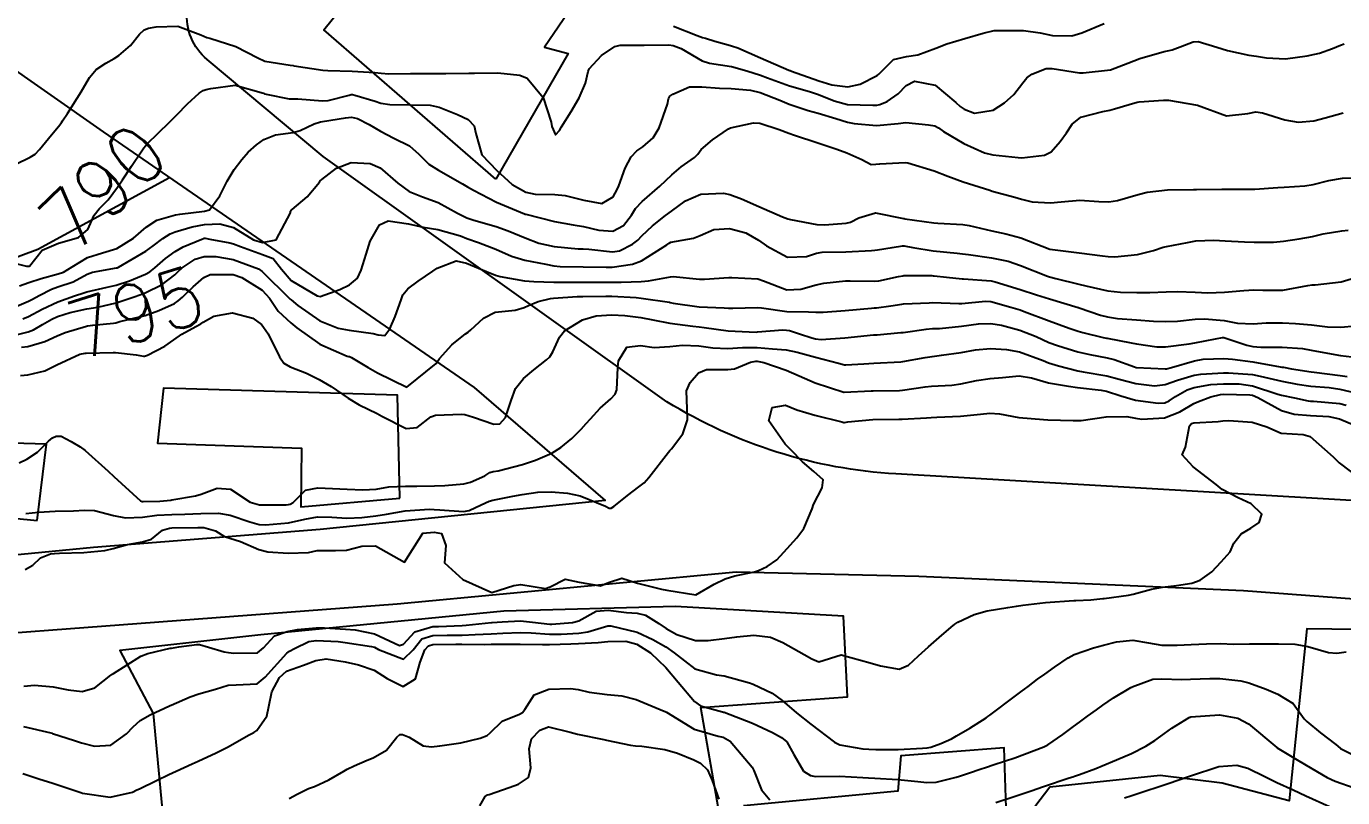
# Model space of a CAD drawing. Header units: metres. Extents: x 307586 to 320046, y 7427249 to 7434250.
# Drawn here: x 319515.8 to 319606.1, y 7428909.1 to 7428962.1 of the extents above; entities that cross this region are included whole.
import ezdxf
from ezdxf.enums import TextEntityAlignment as Align

# ---------------------------------------------------------------- set-up
doc = ezdxf.new("R2010")
doc.units = ezdxf.units.M
doc.header["$MEASUREMENT"] = 0
for name, color, linetype in [('Cotas', 45, 'Continuous'), ('Curvas de Nivel 1m', 11, 'Continuous'), ('Curvas de Nivel 5m', 15, 'Continuous'), ('Edificações', 30, 'Continuous'), ('Vias Primárias', 230, 'Continuous'), ('Vias Secundárias', 230, 'Continuous')]:
    doc.layers.add(name, color=color, linetype=linetype)
doc.styles.add('Style-STANDARD', font='STANDARD.shx')

msp = doc.modelspace()

# ---------------------------------------------------------------- linework, layer by layer
at = {"layer": 'Curvas de Nivel 1m', "flags": 128}
for points, elevation in [([(319515.099, 7428952.614), (319516.098, 7428953.083), (319516.422, 7428953.284), (319516.73, 7428953.604), (319517.344, 7428954.364), (319518.129, 7428955.317), (319518.245, 7428955.475), (319518.317, 7428955.587), (319518.651, 7428956.096), (319519.589, 7428957.568), (319520.163, 7428958.545), (319520.616, 7428959.108), (319521.289, 7428959.549), (319521.862, 7428959.859), (319522.181, 7428960.065), (319522.97, 7428960.75), (319523.583, 7428961.526), (319523.898, 7428961.831), (319524.207, 7428961.935), (319524.732, 7428962.036), (319526.209, 7428962.072), (319527.786, 7428961.474), (319528.2, 7428961.307), (319528.407, 7428961.26), (319530.192, 7428960.684), (319531.709, 7428959.896), (319532.177, 7428959.681), (319533.925, 7428959.394), (319534.154, 7428959.371), (319534.173, 7428959.366), (319534.2, 7428959.363), (319536.17, 7428959.056), (319536.5, 7428959.036), (319538.169, 7428958.985), (319539.734, 7428958.892), (319540.168, 7428958.845), (319540.681, 7428958.802), (319542.168, 7428958.818), (319543.732, 7428958.84), (319544.169, 7428958.837), (319544.596, 7428958.838), (319546.169, 7428958.85), (319546.563, 7428958.852), (319548.169, 7428958.871), (319549.684, 7428958.724), (319550.166, 7428958.505), (319551.272, 7428957.189), (319551.82, 7428955.499), (319551.875, 7428955.183), (319552.124, 7428954.611), (319552.391, 7428954.914), (319552.527, 7428955.174), (319553.205, 7428956.225), (319553.752, 7428957.156), (319554.168, 7428958.161), (319554.352, 7428958.976), (319554.427, 7428959.148), (319555.27, 7428960.061), (319556.198, 7428960.675), (319556.564, 7428960.762), (319558.2, 7428960.778), (319559.901, 7428960.786), (319560.2, 7428960.761), (319560.739, 7428960.533), (319562.189, 7428959.693), (319562.673, 7428959.538), (319564.186, 7428959.305), (319565.254, 7428959.019), (319566.178, 7428958.706), (319566.652, 7428958.529), (319568.168, 7428957.981), (319569.539, 7428957.592), (319570.159, 7428957.395), (319571.237, 7428956.949), (319572.15, 7428956.694), (319573.891, 7428956.655), (319574.15, 7428956.66), (319574.367, 7428956.692), (319574.872, 7428956.903), (319575.618, 7428957.439), (319576.17, 7428957.996), (319576.745, 7428958.314), (319578.17, 7428958.019), (319579.578, 7428956.849), (319579.877, 7428956.571), (319580.148, 7428956.39), (319580.863, 7428956.115), (319582.148, 7428956.317), (319582.923, 7428956.808), (319583.566, 7428957.395), (319584.174, 7428958.19), (319584.439, 7428958.528), (319584.783, 7428958.784), (319585.784, 7428959.177), (319586.187, 7428959.179), (319588.052, 7428958.884), (319588.184, 7428958.875), (319588.312, 7428958.876), (319590.187, 7428959.085), (319591.372, 7428959.527), (319592.194, 7428959.857), (319593.871, 7428960.346), (319594.2, 7428960.408), (319594.414, 7428960.455), (319594.974, 7428960.662), (319595.864, 7428960.998), (319596.209, 7428961.026), (319597.487, 7428960.637), (319598.201, 7428960.401), (319599.682, 7428960.092), (319600.197, 7428960.008), (319600.887, 7428959.902), (319602.196, 7428959.843), (319603.686, 7428960.046), (319604.199, 7428960.15), (319604.516, 7428960.231), (319605.407, 7428960.538), (319605.972, 7428960.766), (319606.208, 7428960.868)], 789), ([(319560.213, 7428962.071), (319561.843, 7428961.427), (319562.205, 7428961.308), (319562.412, 7428961.264), (319563.057, 7428961.047), (319563.961, 7428960.794), (319564.2, 7428960.735), (319564.637, 7428960.587), (319566.192, 7428959.912), (319568.118, 7428959.056), (319568.183, 7428959.036), (319568.224, 7428959.03), (319568.312, 7428958.988), (319570.173, 7428958.322), (319571.071, 7428958.049), (319572.168, 7428957.923), (319573.007, 7428958.09), (319574.18, 7428958.686), (319574.306, 7428958.784), (319574.403, 7428958.908), (319575.303, 7428959.787), (319576.194, 7428960.001), (319576.962, 7428960.116), (319578.2, 7428960.571), (319578.957, 7428960.859), (319580.207, 7428961.224), (319581.446, 7428961.592), (319582.213, 7428961.783), (319583.178, 7428961.771), (319584.213, 7428961.771), (319585.372, 7428961.618), (319586.21, 7428961.432), (319587.543, 7428961.424), (319588.212, 7428961.626), (319589.757, 7428962.266)], 788), ([(319515.352, 7428944.253), (319515.992, 7428944.494), (319516.836, 7428944.76), (319518.005, 7428945.075), (319518.383, 7428945.209), (319518.969, 7428945.576), (319520.019, 7428946.205), (319521.045, 7428946.527), (319522.026, 7428946.824), (319523.179, 7428947.523), (319524.041, 7428948.283), (319524.785, 7428948.763), (319526.049, 7428949.121), (319526.361, 7428949.176), (319528.052, 7428949.389), (319528.394, 7428949.465), (319529.097, 7428950.425), (319529.597, 7428951.447), (319530.091, 7428952.252), (319530.602, 7428952.931), (319531.046, 7428953.431), (319531.603, 7428953.932), (319532.116, 7428954.307), (319532.913, 7428954.617), (319534.124, 7428954.778), (319534.598, 7428954.914), (319535.579, 7428955.376), (319535.997, 7428955.509), (319536.135, 7428955.531), (319537.709, 7428955.783), (319538.138, 7428955.825), (319538.532, 7428955.74), (319539.335, 7428955.332), (319540.126, 7428954.869), (319541.037, 7428954.393), (319542.111, 7428953.863), (319542.739, 7428953.29), (319543.427, 7428952.611), (319544.092, 7428952.189), (319545.75, 7428951.253), (319546.08, 7428951.062), (319546.496, 7428950.826), (319548.064, 7428949.992), (319550.003, 7428949.201), (319550.04, 7428949.187), (319550.079, 7428949.173), (319552.048, 7428948.671), (319553.325, 7428948.44), (319554.045, 7428948.332), (319555.094, 7428948.088), (319556.046, 7428948.017), (319556.781, 7428948.394), (319557.323, 7428949.117), (319557.61, 7428949.572), (319558.072, 7428950.04), (319559.281, 7428951.092), (319560.091, 7428951.88), (319560.745, 7428952.425), (319561.663, 7428953.064), (319561.879, 7428953.289), (319562.111, 7428953.613), (319562.887, 7428954.283), (319563.981, 7428955.032), (319564.134, 7428955.092), (319565.705, 7428955.447), (319566.137, 7428955.421), (319567.46, 7428954.997), (319568.129, 7428954.733), (319568.523, 7428954.588), (319570.119, 7428954.062), (319571.424, 7428953.636), (319572.11, 7428953.391), (319573.12, 7428952.925), (319573.761, 7428952.577), (319574.1, 7428952.601), (319574.37, 7428952.637), (319576.101, 7428952.716), (319576.295, 7428952.694), (319578.096, 7428952.153), (319579.021, 7428951.785), (319580.089, 7428951.403), (319581.91, 7428950.822), (319582.082, 7428950.766), (319583.623, 7428950.342), (319584.077, 7428950.211), (319584.824, 7428950.034), (319586.075, 7428949.946), (319586.805, 7428950.033), (319588.077, 7428950.138), (319589.397, 7428950.051), (319590.076, 7428950.027), (319590.675, 7428950.116), (319592.081, 7428950.536), (319592.708, 7428950.691), (319594.086, 7428950.85), (319595.873, 7428950.865), (319596.086, 7428950.861), (319597.832, 7428950.888), (319598.087, 7428950.891), (319599.8, 7428950.892), (319600.087, 7428950.897), (319601.674, 7428950.999), (319602.09, 7428951.027), (319603.523, 7428951.127), (319604.093, 7428951.217), (319605.152, 7428951.485), (319606.1, 7428951.646), (319606.96, 7428951.661)], 791), ([(319514.865, 7428942.73), (319515.979, 7428943.209), (319516.245, 7428943.342), (319516.715, 7428943.603), (319517.551, 7428944.03), (319517.992, 7428944.182), (319519.03, 7428944.542), (319520.005, 7428945.051), (319520.375, 7428945.189), (319522.012, 7428945.486), (319522.055, 7428945.496), (319522.137, 7428945.538), (319524.024, 7428946.642), (319524.536, 7428946.996), (319525.193, 7428947.498), (319525.698, 7428947.831), (319526.038, 7428947.972), (319527.21, 7428948.31), (319528.043, 7428948.46), (319529.104, 7428948.515), (319530.041, 7428948.265), (319531.396, 7428947.426), (319532.031, 7428947.238), (319532.964, 7428947.406), (319533.935, 7428949.275), (319533.951, 7428949.392), (319533.989, 7428949.455), (319534.055, 7428949.502), (319535.089, 7428950.359), (319535.923, 7428951.372), (319535.991, 7428951.464), (319536.085, 7428951.564), (319537.109, 7428952.344), (319538.097, 7428952.724), (319539.42, 7428952.654), (319540.093, 7428952.366), (319541.311, 7428951.308), (319542.074, 7428950.728), (319542.998, 7428950.357), (319544.063, 7428949.969), (319545.403, 7428949.256), (319546.05, 7428948.937), (319546.522, 7428948.771), (319548.044, 7428948.322), (319548.869, 7428948.046), (319550.037, 7428947.559), (319550.985, 7428947.19), (319552.031, 7428946.95), (319553.683, 7428946.809), (319554.029, 7428946.806), (319554.398, 7428946.778), (319556.028, 7428946.589), (319556.503, 7428946.651), (319557.405, 7428947.116), (319557.757, 7428947.393), (319558.042, 7428947.686), (319558.771, 7428948.381), (319559.675, 7428949.086), (319560.066, 7428949.386), (319561.04, 7428950.103), (319562.078, 7428950.55), (319563.652, 7428950.61), (319564.078, 7428950.518), (319564.87, 7428950.227), (319566.07, 7428949.715), (319567.695, 7428948.994), (319568.061, 7428948.848), (319568.243, 7428948.804), (319570.056, 7428948.475), (319570.569, 7428948.441), (319572.057, 7428948.568), (319572.355, 7428948.639), (319572.934, 7428948.927), (319574.067, 7428949.272), (319575.994, 7428948.891), (319576.063, 7428948.873), (319576.086, 7428948.867), (319578.059, 7428948.594), (319578.355, 7428948.569), (319580.057, 7428948.47), (319580.487, 7428948.405), (319582.051, 7428948.042), (319583.018, 7428947.836), (319584.044, 7428947.557), (319586.033, 7428946.77), (319588.031, 7428946.532), (319589.631, 7428946.328), (319590.028, 7428946.271), (319590.494, 7428946.25), (319592.03, 7428946.419), (319593.147, 7428946.683), (319593.805, 7428946.905), (319594.037, 7428946.96), (319595.459, 7428947.239), (319596.043, 7428947.339), (319597.285, 7428947.397), (319598.044, 7428947.351), (319599.371, 7428947.282), (319600.043, 7428947.259), (319601.375, 7428947.254), (319602.044, 7428947.318), (319603.133, 7428947.477), (319604.049, 7428947.65), (319604.774, 7428947.821), (319606.055, 7428948.035), (319606.491, 7428948.091)], 792), ([(319515.588, 7428941.993), (319515.968, 7428942.158), (319516.915, 7428942.659), (319517.979, 7428943.16), (319519.136, 7428943.573), (319519.767, 7428943.782), (319519.987, 7428943.856), (319521.377, 7428944.161), (319521.994, 7428944.308), (319522.911, 7428944.615), (319524.006, 7428945.072), (319524.289, 7428945.227), (319524.634, 7428945.504), (319525.381, 7428946.135), (319526.024, 7428946.608), (319526.579, 7428946.933), (319527.855, 7428947.472), (319527.986, 7428947.518), (319528.033, 7428947.525), (319528.091, 7428947.527), (319528.406, 7428947.464), (319529.786, 7428947.2), (319530.03, 7428947.143), (319530.512, 7428946.951), (319532.023, 7428946.411), (319532.748, 7428946.136), (319533.32, 7428945.4), (319534.002, 7428944.634), (319535.773, 7428943.586), (319535.985, 7428943.528), (319537.331, 7428944.019), (319537.998, 7428944.336), (319538.549, 7428944.797), (319538.803, 7428945.338), (319539.129, 7428946.439), (319539.418, 7428947.329), (319540.044, 7428948.44), (319540.635, 7428948.726), (319542.045, 7428948.515), (319543.049, 7428948.291), (319544.042, 7428948.137), (319545.61, 7428947.682), (319546.036, 7428947.52), (319546.838, 7428947.242), (319548.028, 7428946.768), (319549.111, 7428946.301), (319550.021, 7428946.027), (319551.466, 7428945.738), (319552.017, 7428945.628), (319552.431, 7428945.588), (319554.017, 7428945.57), (319555.6, 7428945.551), (319556.017, 7428945.553), (319557.399, 7428945.737), (319558.022, 7428945.986), (319559.764, 7428947.084), (319559.919, 7428947.197), (319560.035, 7428947.248), (319561.581, 7428947.523), (319562.043, 7428947.717), (319562.973, 7428948.122), (319564.051, 7428948.204), (319565.176, 7428947.889), (319566.039, 7428947.392), (319566.587, 7428947.004), (319568.025, 7428946.234), (319569.337, 7428946.281), (319570.028, 7428946.507), (319570.421, 7428946.564), (319572.029, 7428946.591), (319573.803, 7428946.686), (319574.031, 7428946.703), (319574.212, 7428946.727), (319575.204, 7428946.898), (319575.914, 7428947.012), (319576.035, 7428947.005), (319576.624, 7428946.884), (319578.031, 7428946.662), (319579.678, 7428946.494), (319580.029, 7428946.464), (319580.449, 7428946.415), (319582.027, 7428946.181), (319583.165, 7428945.944), (319584.022, 7428945.661), (319585.855, 7428944.931), (319586.014, 7428944.875), (319586.431, 7428944.766), (319588.007, 7428944.379), (319588.491, 7428944.258), (319590.001, 7428943.928), (319590.878, 7428943.833), (319591.999, 7428943.796), (319592.893, 7428943.794), (319594.001, 7428943.854), (319594.788, 7428943.879), (319596.005, 7428943.824), (319596.869, 7428943.776), (319598.005, 7428943.821), (319599.341, 7428943.945), (319600.007, 7428943.984), (319600.64, 7428943.961), (319602.007, 7428943.963), (319603.729, 7428944.274), (319604.011, 7428944.323), (319604.219, 7428944.34), (319606.013, 7428944.53), (319607.545, 7428944.987)], 793), ([(319514.766, 7428940.807), (319515.955, 7428941.096), (319516.323, 7428941.241), (319516.937, 7428941.6), (319517.579, 7428941.981), (319517.969, 7428942.159), (319518.831, 7428942.437), (319519.974, 7428942.68), (319520.726, 7428942.802), (319521.978, 7428943.084), (319523.297, 7428943.52), (319523.795, 7428943.704), (319523.987, 7428943.776), (319525.147, 7428944.347), (319526.006, 7428945.02), (319526.246, 7428945.251), (319526.513, 7428945.485), (319527.406, 7428946.089), (319528.021, 7428946.274), (319528.831, 7428946.268), (319530.019, 7428946.061), (319531.746, 7428945.423), (319532.01, 7428945.243), (319533.884, 7428943.391), (319533.933, 7428943.341), (319533.982, 7428943.29), (319534.448, 7428942.916), (319535.968, 7428941.871), (319537.211, 7428941.358), (319537.961, 7428941.21), (319539.625, 7428940.992), (319539.957, 7428940.904), (319540.425, 7428940.846), (319540.759, 7428941.312), (319541.13, 7428942.15), (319541.54, 7428943.304), (319541.655, 7428943.636), (319541.994, 7428944.061), (319542.703, 7428944.589), (319543.713, 7428945.274), (319544.015, 7428945.469), (319545.312, 7428945.965), (319546.019, 7428945.82), (319547.383, 7428945.236), (319548.009, 7428944.991), (319548.335, 7428944.898), (319550.004, 7428944.604), (319550.631, 7428944.567), (319552.003, 7428944.512), (319552.671, 7428944.502), (319554.003, 7428944.508), (319554.638, 7428944.509), (319556.004, 7428944.504), (319556.618, 7428944.51), (319558.005, 7428944.563), (319558.503, 7428944.604), (319560.01, 7428944.885), (319560.189, 7428944.9), (319562.008, 7428944.725), (319562.339, 7428944.724), (319564.01, 7428944.829), (319564.204, 7428944.834), (319566.009, 7428944.743), (319566.398, 7428944.615), (319567.998, 7428943.981), (319568.952, 7428944.022), (319570.004, 7428944.339), (319570.522, 7428944.438), (319572.008, 7428944.604), (319572.329, 7428944.615), (319574.008, 7428944.59), (319574.304, 7428944.612), (319575.65, 7428944.894), (319575.946, 7428944.958), (319576.014, 7428944.966), (319577.923, 7428944.961), (319578.014, 7428944.956), (319578.09, 7428944.945), (319578.938, 7428944.856), (319580.012, 7428944.748), (319580.109, 7428944.742), (319582.01, 7428944.595), (319582.287, 7428944.538), (319584.001, 7428944.006), (319585.121, 7428943.654), (319585.992, 7428943.38), (319587.959, 7428942.775), (319587.983, 7428942.765), (319588.037, 7428942.749), (319589.509, 7428942.258), (319589.977, 7428942.137), (319590.661, 7428942.028), (319591.975, 7428941.919), (319593.13, 7428941.838), (319593.974, 7428941.805), (319594.791, 7428941.845), (319595.983, 7428941.964), (319596.627, 7428942), (319597.982, 7428941.873), (319598.887, 7428941.708), (319599.979, 7428941.653), (319600.854, 7428941.717), (319601.98, 7428941.713), (319602.879, 7428941.667), (319603.978, 7428941.577), (319605.059, 7428941.457), (319605.976, 7428941.42), (319606.975, 7428941.523)], 794), ([(319515.43, 7428938.102), (319515.918, 7428938.151), (319517.101, 7428938.419), (319517.925, 7428938.83), (319519.49, 7428939.567), (319519.861, 7428939.635), (319519.934, 7428939.642), (319521.781, 7428939.695), (319521.935, 7428939.693), (319523.354, 7428939.519), (319523.855, 7428939.434), (319523.932, 7428939.433), (319523.993, 7428939.448), (319524.13, 7428939.508), (319525.321, 7428940.117), (319525.949, 7428940.55), (319526.499, 7428940.941), (319527.458, 7428941.475), (319527.786, 7428941.65), (319527.966, 7428941.757), (319528.682, 7428942.172), (319529.973, 7428942.408), (319531.36, 7428942.035), (319531.965, 7428941.603), (319532.047, 7428941.502), (319532.104, 7428941.418), (319532.403, 7428940.967), (319533.18, 7428939.401), (319533.482, 7428938.95), (319533.926, 7428938.702), (319535.038, 7428938.263), (319535.918, 7428937.833), (319536.731, 7428937.362), (319537.905, 7428936.551), (319538.647, 7428936.086), (319539.895, 7428935.491), (319540.218, 7428935.317), (319541.881, 7428934.483), (319542.631, 7428934.539), (319543.576, 7428935.275), (319543.894, 7428935.384), (319545.684, 7428935.463), (319545.895, 7428935.441), (319546.507, 7428935.244), (319547.886, 7428934.773), (319548.314, 7428934.796), (319548.687, 7428935.218), (319549.09, 7428936.397), (319549.371, 7428937.208), (319549.92, 7428937.897), (319550.631, 7428938.488), (319551.512, 7428939.184), (319551.721, 7428939.398), (319551.941, 7428939.723), (319552.396, 7428940.733), (319552.738, 7428941.168), (319553.971, 7428941.925), (319554.918, 7428942.196), (319555.974, 7428942.261), (319556.879, 7428942.215), (319557.973, 7428942.081), (319558.798, 7428941.924), (319559.969, 7428941.707), (319561.541, 7428941.49), (319561.967, 7428941.446), (319562.311, 7428941.4), (319563.964, 7428941.171), (319565.884, 7428941.09), (319565.964, 7428941.096), (319567.724, 7428941.234), (319567.965, 7428941.23), (319568.177, 7428941.199), (319568.866, 7428940.976), (319569.692, 7428940.696), (319569.96, 7428940.621), (319570.346, 7428940.569), (319571.961, 7428940.704), (319573.941, 7428940.889), (319573.963, 7428940.89), (319573.981, 7428940.892), (319574.181, 7428940.908), (319575.806, 7428941.05), (319575.965, 7428941.065), (319577.547, 7428941.295), (319577.967, 7428941.323), (319578.447, 7428941.342), (319579.969, 7428941.498), (319581.144, 7428941.655), (319581.971, 7428941.676), (319582.721, 7428941.559), (319583.967, 7428941.223), (319585.09, 7428940.779), (319585.959, 7428940.384), (319586.558, 7428940.163), (319587.953, 7428939.74), (319588.765, 7428939.551), (319589.949, 7428939.332), (319590.443, 7428939.21), (319591.842, 7428938.701), (319591.942, 7428938.668), (319591.977, 7428938.665), (319593.941, 7428938.556), (319594.037, 7428938.573), (319594.362, 7428938.666), (319595.948, 7428939.114), (319596.532, 7428939.227), (319597.949, 7428939.277), (319598.551, 7428939.223), (319599.947, 7428939.039), (319601.823, 7428938.702), (319601.944, 7428938.687), (319602.042, 7428938.677), (319602.602, 7428938.57), (319603.94, 7428938.359), (319604.152, 7428938.336), (319605.937, 7428938.117), (319606.416, 7428938.044)], 796), ([(319515.341, 7428932.123), (319515.851, 7428932.376), (319516.602, 7428932.856), (319517.358, 7428933.595), (319517.616, 7428933.842), (319517.866, 7428933.945), (319518.22, 7428933.937), (319518.897, 7428933.574), (319519.509, 7428933.214), (319519.857, 7428932.971), (319521.435, 7428931.544), (319521.837, 7428931.171), (319523.666, 7428929.512), (319523.771, 7428929.469), (319523.812, 7428929.466), (319523.85, 7428929.472), (319524.977, 7428929.498), (319525.746, 7428929.558), (319525.814, 7428929.573), (319527.432, 7428929.861), (319527.82, 7428929.966), (319528.905, 7428930.375), (319529.826, 7428930.307), (319531.188, 7428929.426), (319531.811, 7428929.247), (319533.653, 7428929.234), (319533.812, 7428929.25), (319533.924, 7428929.277), (319534.119, 7428929.387), (319534.967, 7428930.237), (319535.828, 7428930.406), (319536.824, 7428930.364), (319537.827, 7428930.318), (319538.899, 7428930.261), (319539.828, 7428930.32), (319540.681, 7428930.461), (319541.831, 7428930.519), (319542.602, 7428930.518), (319543.832, 7428930.545), (319544.534, 7428930.561), (319545.834, 7428930.673), (319546.288, 7428930.793), (319547.279, 7428931.236), (319547.623, 7428931.455), (319547.846, 7428931.521), (319548.197, 7428931.575), (319549.851, 7428932.012), (319550.751, 7428932.294), (319551.859, 7428932.791), (319552.488, 7428933.171), (319553.248, 7428933.783), (319553.882, 7428934.429), (319554.228, 7428934.806), (319554.52, 7428935.144), (319555.181, 7428935.857), (319555.907, 7428936.516), (319556.203, 7428936.834), (319556.325, 7428937.126), (319556.405, 7428938.649), (319556.445, 7428939.125), (319557.003, 7428940.064), (319557.949, 7428940.157), (319558.883, 7428940.032), (319559.953, 7428940.11), (319560.831, 7428940.195), (319561.954, 7428940.135), (319562.917, 7428940.01), (319563.952, 7428939.964), (319564.94, 7428940.033), (319565.953, 7428940.031), (319567.009, 7428939.943), (319567.952, 7428939.867), (319568.687, 7428939.715), (319569.947, 7428939.357), (319571.542, 7428938.944), (319571.941, 7428938.842), (319572.045, 7428938.835), (319573.271, 7428938.92), (319573.943, 7428938.96), (319575.795, 7428939.041), (319575.945, 7428939.06), (319577.482, 7428939.34), (319577.948, 7428939.418), (319578.593, 7428939.504), (319579.951, 7428939.684), (319580.924, 7428939.859), (319581.954, 7428939.956), (319583.049, 7428939.899), (319583.952, 7428939.74), (319585.579, 7428939.141), (319585.945, 7428938.985), (319586.618, 7428938.763), (319587.938, 7428938.43), (319588.317, 7428938.364), (319589.933, 7428938.078), (319590.79, 7428937.852), (319591.926, 7428937.567), (319593.195, 7428937.41), (319593.925, 7428937.499), (319594.792, 7428937.799), (319595.935, 7428938.138), (319596.384, 7428938.198), (319597.938, 7428938.282), (319598.279, 7428938.284), (319599.936, 7428938.17), (319600.459, 7428938.071), (319601.93, 7428937.71), (319602.986, 7428937.505), (319603.925, 7428937.381), (319605.175, 7428937.287), (319605.923, 7428937.18), (319607.677, 7428936.752)], 797), ([(319515.803, 7428928.647), (319516.666, 7428928.74), (319517.805, 7428928.798), (319519.056, 7428928.822), (319519.806, 7428928.877), (319520.51, 7428928.848), (319521.803, 7428928.506), (319522.619, 7428928.346), (319523.802, 7428928.401), (319524.783, 7428928.521), (319525.804, 7428928.577), (319526.694, 7428928.591), (319527.805, 7428928.632), (319529.013, 7428928.66), (319529.804, 7428928.532), (319531.163, 7428928.063), (319531.798, 7428927.888), (319532.238, 7428927.854), (319533.799, 7428927.991), (319534.937, 7428928.243), (319535.803, 7428928.407), (319536.776, 7428928.388), (319537.803, 7428928.32), (319538.833, 7428928.365), (319539.804, 7428928.473), (319540.526, 7428928.593), (319541.808, 7428928.825), (319543.47, 7428928.935), (319543.809, 7428928.921), (319544.184, 7428928.891), (319545.808, 7428928.784), (319546.209, 7428928.846), (319547.021, 7428929.238), (319547.563, 7428929.486), (319547.818, 7428929.563), (319549.201, 7428929.831), (319549.824, 7428929.944), (319550.909, 7428930.107), (319551.827, 7428930.135), (319552.947, 7428930.042), (319553.823, 7428929.854), (319555.544, 7428929.133), (319555.812, 7428929.001), (319555.939, 7428929.002), (319556.133, 7428929.127), (319557.061, 7428929.881), (319557.833, 7428930.461), (319558.194, 7428930.748), (319558.518, 7428931.1), (319559.86, 7428932.838), (319559.973, 7428932.968), (319560.077, 7428933.078), (319560.847, 7428934.102), (319561.172, 7428935.067), (319561.154, 7428935.813), (319561.107, 7428937.068), (319561.358, 7428937.629), (319561.931, 7428938.287), (319562.47, 7428938.517), (319563.935, 7428938.515), (319564.392, 7428938.569), (319565.498, 7428939.014), (319565.853, 7428939.102), (319565.944, 7428939.1), (319566.405, 7428939.005), (319567.935, 7428938.485), (319568.822, 7428938.084), (319569.923, 7428937.611), (319571.886, 7428936.968), (319571.913, 7428936.965), (319573.774, 7428937.053), (319573.915, 7428937.057), (319575.725, 7428937.083), (319575.916, 7428937.096), (319577.472, 7428937.322), (319577.92, 7428937.374), (319579.315, 7428937.456), (319579.923, 7428937.53), (319581.001, 7428937.755), (319581.929, 7428937.897), (319582.771, 7428937.966), (319583.932, 7428938.088), (319584.766, 7428937.946), (319585.925, 7428937.596), (319587.308, 7428937.37), (319587.921, 7428937.295), (319589.54, 7428937.104), (319589.918, 7428937.027), (319590.894, 7428936.71), (319591.91, 7428936.425), (319593.452, 7428936.22), (319593.909, 7428936.245), (319594.212, 7428936.364), (319594.654, 7428936.663), (319595.453, 7428937.122), (319595.922, 7428937.278), (319597.079, 7428937.485), (319597.927, 7428937.542), (319599.005, 7428937.535), (319599.925, 7428937.399), (319601.672, 7428936.827), (319601.916, 7428936.755), (319602.808, 7428936.567), (319603.734, 7428936.376), (319603.911, 7428936.355), (319604.115, 7428936.344), (319605.91, 7428936.192), (319606.352, 7428936.082)], 798), ([(319515.755, 7428924.808), (319516.275, 7428925.088), (319516.803, 7428925.6), (319517.493, 7428925.867), (319517.768, 7428925.905), (319518.096, 7428925.913), (319519.777, 7428925.972), (319521.217, 7428926.107), (319521.78, 7428926.23), (319522.764, 7428926.506), (319523.785, 7428926.689), (319524.402, 7428926.889), (319525.161, 7428927.496), (319525.641, 7428927.645), (319525.795, 7428927.654), (319527.588, 7428927.679), (319527.795, 7428927.689), (319528.006, 7428927.677), (319528.806, 7428927.455), (319529.411, 7428927.067), (319529.788, 7428926.94), (319530.508, 7428926.71), (319531.78, 7428926.161), (319532.388, 7428926.02), (319533.778, 7428925.916), (319535.184, 7428925.97), (319535.78, 7428926.11), (319537.027, 7428926.111), (319537.781, 7428926.132), (319538.847, 7428926.398), (319539.784, 7428926.431), (319541.773, 7428925.3), (319543.021, 7428927.282), (319543.794, 7428927.368), (319544.292, 7428927.265), (319544.601, 7428926.446), (319544.499, 7428925.263), (319545.756, 7428924.118), (319547.743, 7428923.23), (319549.261, 7428923.697), (319549.751, 7428923.766), (319551.437, 7428923.493), (319551.749, 7428923.607), (319552.792, 7428924.13), (319553.754, 7428923.919), (319555.218, 7428923.668), (319555.755, 7428923.903), (319556.669, 7428924.212), (319557.754, 7428923.861), (319559.394, 7428923.44), (319559.748, 7428923.391), (319561.743, 7428923.06), (319563.013, 7428923.782), (319563.76, 7428924.157), (319564.423, 7428924.364), (319565.767, 7428924.641), (319566.045, 7428924.731), (319566.638, 7428925.001), (319567.305, 7428925.467), (319567.783, 7428925.99), (319568.681, 7428926.977), (319569.153, 7428927.619), (319569.718, 7428928.962), (319569.826, 7428929.261), (319570.4, 7428930.392), (319570.475, 7428930.954), (319569.849, 7428931.534), (319569.064, 7428932.18), (319568.292, 7428932.984), (319567.869, 7428933.403), (319566.745, 7428935.001), (319566.987, 7428935.915), (319567.904, 7428936.081), (319568.672, 7428935.75), (319569.897, 7428935.398), (319571.768, 7428934.941), (319571.892, 7428934.893), (319571.939, 7428934.892), (319572.167, 7428934.936), (319573.895, 7428935.084), (319575.678, 7428935.11), (319575.895, 7428935.113), (319577.565, 7428935.204), (319577.897, 7428935.23), (319578.284, 7428935.251), (319579.898, 7428935.315), (319581.269, 7428935.457), (319581.9, 7428935.532), (319582.575, 7428935.486), (319583.897, 7428935.224), (319585.59, 7428935.079), (319585.896, 7428935.072), (319587.621, 7428935.028), (319587.896, 7428935.013), (319588.177, 7428935.027), (319589.898, 7428935.273), (319591.302, 7428935.303), (319591.898, 7428935.191), (319592.325, 7428935.121), (319593.898, 7428935.209), (319594.946, 7428935.616), (319595.908, 7428936.177), (319596.23, 7428936.326), (319597.074, 7428936.638), (319597.738, 7428936.809), (319597.916, 7428936.822), (319599.736, 7428936.782), (319599.915, 7428936.753), (319600.294, 7428936.596), (319601.904, 7428935.711), (319602.792, 7428935.456), (319603.901, 7428935.375), (319605.151, 7428935.286), (319605.899, 7428935.135), (319607.355, 7428934.515)], 799), ([(319515.627, 7428914.025), (319517.502, 7428913.591), (319517.598, 7428913.565), (319517.623, 7428913.553), (319519.127, 7428913.074), (319519.616, 7428912.915), (319520.493, 7428912.672), (319521.615, 7428912.748), (319522.702, 7428913.524), (319523.149, 7428913.999), (319523.637, 7428914.436), (319524.321, 7428914.825), (319525.652, 7428915.444), (319525.685, 7428915.457), (319525.75, 7428915.489), (319527.073, 7428916.061), (319527.661, 7428916.261), (319528.79, 7428916.579), (319529.667, 7428916.855), (319530.22, 7428916.882), (319531.668, 7428916.954), (319532.203, 7428917.412), (319533.69, 7428919.05), (319533.883, 7428919.196), (319534.221, 7428919.385), (319535.209, 7428919.866), (319535.701, 7428919.93), (319537.203, 7428919.852), (319537.7, 7428919.799), (319539.492, 7428919.527), (319539.695, 7428919.475), (319539.973, 7428919.317), (319541.686, 7428918.64), (319542.363, 7428919.29), (319542.95, 7428920.036), (319543.708, 7428920.264), (319544.683, 7428920.286), (319545.709, 7428920.305), (319546.615, 7428920.335), (319547.71, 7428920.396), (319548.497, 7428920.432), (319549.712, 7428920.466), (319550.454, 7428920.451), (319551.711, 7428920.368), (319552.508, 7428920.371), (319553.712, 7428920.433), (319554.339, 7428920.518), (319555.72, 7428920.925), (319555.905, 7428920.942), (319557.714, 7428920.495), (319558.795, 7428920.005), (319559.699, 7428919.484), (319560.257, 7428919.074), (319561.687, 7428917.984), (319563.156, 7428917.563), (319563.68, 7428917.496), (319565.422, 7428917.013), (319565.672, 7428916.922), (319566.982, 7428916.306), (319567.661, 7428915.816), (319568.642, 7428914.97), (319569.641, 7428914.189), (319571.256, 7428912.944), (319571.621, 7428912.763), (319573.202, 7428912.5), (319573.618, 7428912.463), (319574.081, 7428912.442), (319575.619, 7428912.448), (319577.293, 7428912.538), (319577.62, 7428912.559), (319577.872, 7428912.606), (319578.548, 7428912.851), (319579.28, 7428913.192), (319579.631, 7428913.387), (319580.55, 7428913.92), (319581.65, 7428914.629), (319581.764, 7428914.706), (319581.919, 7428914.816), (319583.666, 7428916.125), (319584.047, 7428916.409), (319584.537, 7428916.781), (319585.191, 7428917.264), (319585.686, 7428917.62), (319586.354, 7428918.099), (319587.282, 7428918.746), (319587.705, 7428918.97), (319589.022, 7428919.415), (319589.712, 7428919.6), (319590.597, 7428919.828), (319591.715, 7428919.941), (319592.796, 7428919.766), (319593.712, 7428919.617), (319594.762, 7428919.61), (319595.713, 7428919.643), (319596.771, 7428919.691), (319597.714, 7428919.712), (319598.638, 7428919.687), (319599.714, 7428919.693), (319600.604, 7428919.702), (319601.714, 7428919.7), (319602.822, 7428919.672), (319603.713, 7428919.512), (319605.138, 7428919.106), (319605.708, 7428919.055), (319606.34, 7428919.151)], 801), ([(319515.591, 7428910.793), (319516.753, 7428910.425), (319517.581, 7428910.152), (319519.361, 7428909.562), (319519.572, 7428909.492), (319519.671, 7428909.46), (319521.569, 7428909.178), (319523.105, 7428909.517), (319523.416, 7428909.672), (319523.577, 7428909.76), (319524.754, 7428910.33), (319525.591, 7428910.723), (319526.111, 7428910.967), (319527.201, 7428911.466), (319527.605, 7428911.648), (319528.843, 7428912.215), (319529.615, 7428912.608), (319530.143, 7428912.909), (319531.057, 7428913.426), (319531.429, 7428913.619), (319531.628, 7428913.762), (319532.321, 7428914.732), (319532.468, 7428915.408), (319532.672, 7428916.414), (319533.181, 7428917.397), (319533.677, 7428917.821), (319534.834, 7428918.226), (319535.685, 7428918.552), (319536.38, 7428918.669), (319537.684, 7428918.466), (319538.61, 7428918.264), (319539.679, 7428917.901), (319540.568, 7428917.311), (319541.668, 7428916.762), (319542.528, 7428917.287), (319542.838, 7428918.436), (319543.161, 7428919.278), (319543.4, 7428919.572), (319543.699, 7428919.66), (319545.286, 7428919.667), (319545.699, 7428919.667), (319547.269, 7428919.664), (319547.699, 7428919.667), (319549.235, 7428919.671), (319549.7, 7428919.676), (319551.221, 7428919.664), (319551.7, 7428919.66), (319553.163, 7428919.696), (319553.701, 7428919.713), (319555.045, 7428919.794), (319555.704, 7428919.865), (319556.942, 7428919.874), (319557.701, 7428919.672), (319558.636, 7428919.091), (319559.683, 7428918.078), (319560.531, 7428917.071), (319561.66, 7428915.733), (319562.058, 7428915.455), (319563.573, 7428915.031), (319563.653, 7428915.01), (319563.682, 7428915), (319565.642, 7428914.261), (319566.998, 7428913.624), (319567.627, 7428913.28), (319567.98, 7428912.976), (319568.478, 7428912.108), (319569.135, 7428910.965), (319569.6, 7428910.656), (319569.957, 7428910.599), (319571.6, 7428910.615), (319573.211, 7428910.528), (319573.599, 7428910.498), (319574.031, 7428910.473), (319575.598, 7428910.382), (319576.972, 7428910.245), (319577.596, 7428910.181), (319578.239, 7428910.211), (319579.6, 7428910.547), (319579.821, 7428910.618), (319580.451, 7428910.832), (319581.313, 7428911.116), (319581.607, 7428911.216), (319582.216, 7428911.418), (319583.614, 7428911.883), (319584.281, 7428912.118), (319585.622, 7428912.635), (319585.893, 7428912.766), (319586.909, 7428913.476), (319587.642, 7428914.023), (319588.056, 7428914.326), (319588.618, 7428914.73), (319589.22, 7428915.162), (319589.661, 7428915.49), (319590.389, 7428915.99), (319591.592, 7428916.701), (319591.646, 7428916.727), (319591.674, 7428916.743), (319593.093, 7428917.267), (319593.682, 7428917.298), (319595.081, 7428917.257), (319595.682, 7428917.276), (319596.991, 7428917.323), (319597.683, 7428917.313), (319599.135, 7428917.152), (319599.679, 7428917.025), (319600.871, 7428916.588), (319601.67, 7428916.255), (319602.712, 7428915.613), (319603.477, 7428914.553), (319603.555, 7428914.455), (319603.651, 7428914.376), (319604.583, 7428913.602), (319605.636, 7428912.792), (319605.774, 7428912.668), (319605.967, 7428912.525), (319607.62, 7428911.662)], 802), ([(319533.864, 7428909.093), (319534.391, 7428909.382), (319535.186, 7428909.767), (319535.581, 7428909.912), (319536.582, 7428910.361), (319537.597, 7428910.964), (319537.834, 7428911.103), (319538.302, 7428911.333), (319539.213, 7428911.718), (319539.608, 7428911.867), (319540.525, 7428912.4), (319541.243, 7428913.304), (319541.439, 7428913.488), (319541.626, 7428913.476), (319542.091, 7428913.293), (319543.046, 7428912.707), (319543.616, 7428912.625), (319544.176, 7428912.706), (319545.619, 7428912.904), (319546.95, 7428913.23), (319547.438, 7428913.411), (319547.629, 7428913.596), (319548.454, 7428914.399), (319549.648, 7428914.883), (319549.859, 7428914.988), (319550.021, 7428915.196), (319550.647, 7428916.206), (319551.667, 7428916.592), (319553.143, 7428916.633), (319553.667, 7428916.556), (319554.436, 7428916.372), (319555.664, 7428916.213), (319556.673, 7428916.125), (319557.661, 7428915.877), (319559.58, 7428915.081), (319559.652, 7428915.047), (319559.727, 7428915.004), (319561.635, 7428913.845), (319563.289, 7428913.374), (319563.627, 7428913.291), (319564.109, 7428913.025), (319565.605, 7428911.227), (319565.687, 7428911.092), (319565.725, 7428911.008), (319566.261, 7428909.671), (319566.823, 7428908.991)], 803), ([(319582.327, 7428908.809), (319583.587, 7428909.234), (319584.748, 7428909.622), (319585.594, 7428909.903), (319587.354, 7428910.497), (319587.601, 7428910.58), (319587.72, 7428910.62), (319588.053, 7428910.735), (319589.176, 7428911.156), (319589.609, 7428911.328), (319590.59, 7428911.733), (319591.618, 7428912.185), (319592.604, 7428912.685), (319593.227, 7428913.078), (319593.633, 7428913.374), (319594.401, 7428913.903), (319595.577, 7428914.651), (319595.629, 7428914.674), (319595.653, 7428914.679), (319595.686, 7428914.682), (319597.655, 7428914.832), (319598.917, 7428914.607), (319599.647, 7428914.213), (319601.59, 7428912.58), (319601.623, 7428912.556), (319602.867, 7428911.807), (319603.615, 7428911.364), (319605.056, 7428910.535), (319605.6, 7428910.28), (319606.903, 7428909.817)], 803), ([(319546.93, 7428908.593), (319547.289, 7428909.224), (319547.464, 7428909.332), (319547.575, 7428909.371), (319548.936, 7428909.853), (319549.586, 7428910.069), (319550.26, 7428910.527), (319550.439, 7428911.192), (319550.308, 7428912.501), (319550.464, 7428913.192), (319551.038, 7428913.779), (319551.635, 7428913.994), (319553.138, 7428913.649), (319553.628, 7428913.5), (319555.428, 7428913.132), (319555.623, 7428913.09), (319557.269, 7428912.755), (319557.619, 7428912.707), (319558.046, 7428912.669), (319559.617, 7428912.457), (319560.494, 7428912.191), (319561.61, 7428911.733), (319562.066, 7428911.512), (319562.542, 7428911.046), (319562.873, 7428910.319), (319563.32, 7428909.034)], 804), ([(319591.158, 7428909.134), (319591.589, 7428909.28), (319592.471, 7428909.566), (319593.596, 7428909.936), (319594.145, 7428910.117), (319595.603, 7428910.625), (319595.675, 7428910.649), (319597.61, 7428911.29), (319598.841, 7428911.378), (319599.609, 7428911.161), (319600.777, 7428910.588), (319601.599, 7428910.182), (319602.706, 7428909.676), (319603.59, 7428909.273), (319605.201, 7428908.534)], 804)]:
    msp.add_lwpolyline(points, dxfattribs=dict(at, elevation=elevation))
at = {"layer": 'Curvas de Nivel 5m', "flags": 128}
for points, elevation in [([(319514.009, 7428946.067), (319515.841, 7428945.612), (319516.003, 7428945.599), (319516.034, 7428945.61), (319516.908, 7428946.717), (319518.029, 7428947.184), (319519.396, 7428947.57), (319520.039, 7428948.124), (319520.484, 7428949.12), (319520.822, 7428949.552), (319521.44, 7428950.168), (319522.075, 7428951.04), (319522.278, 7428951.339), (319522.413, 7428951.535), (319523.044, 7428952.477), (319523.75, 7428953.515), (319523.893, 7428953.726), (319524.11, 7428953.993), (319524.878, 7428954.746), (319525.638, 7428955.495), (319525.89, 7428955.738), (319526.138, 7428955.984), (319526.891, 7428956.737), (319527.67, 7428957.475), (319527.957, 7428957.67), (319528.155, 7428957.721), (319528.492, 7428957.801), (319530.159, 7428958.018), (319532.104, 7428957.47), (319532.153, 7428957.445), (319532.172, 7428957.438), (319532.276, 7428957.418), (319533.852, 7428957.097), (319534.15, 7428957.092), (319534.447, 7428957.09), (319536.149, 7428956.947), (319536.538, 7428956.977), (319537.963, 7428957.352), (319538.109, 7428957.395), (319538.153, 7428957.398), (319538.197, 7428957.393), (319538.36, 7428957.347), (319539.745, 7428956.922), (319540.148, 7428956.799), (319540.754, 7428956.707), (319542.147, 7428956.672), (319543.518, 7428956.651), (319544.145, 7428956.52), (319545.391, 7428956.007), (319546.137, 7428955.668), (319546.551, 7428955.246), (319546.654, 7428954.715), (319547.058, 7428953.24), (319548.092, 7428952.168), (319548.59, 7428951.724), (319549.15, 7428951.214), (319550.075, 7428950.695), (319550.722, 7428950.545), (319552.073, 7428950.529), (319552.789, 7428950.452), (319554.068, 7428950.128), (319555.309, 7428949.899), (319556.075, 7428950.357), (319556.346, 7428950.862), (319556.466, 7428951.126), (319556.891, 7428952.326), (319557.314, 7428953.118), (319557.702, 7428953.521), (319558.113, 7428953.797), (319558.816, 7428954.406), (319559.234, 7428955.093), (319559.796, 7428956.732), (319559.874, 7428957.084), (319559.968, 7428957.271), (319560.158, 7428957.418), (319561.322, 7428957.912), (319562.166, 7428957.92), (319563.374, 7428957.833), (319564.165, 7428957.808), (319565.491, 7428957.688), (319566.161, 7428957.518), (319567.503, 7428956.997), (319568.15, 7428956.727), (319569.458, 7428956.282), (319570.144, 7428956.107), (319571.344, 7428955.744), (319572.138, 7428955.496), (319572.601, 7428955.397), (319574.137, 7428955.271), (319575.624, 7428955.409), (319576.139, 7428955.456), (319577.698, 7428955.314), (319578.137, 7428955.233), (319578.379, 7428955.11), (319578.725, 7428954.861), (319580.121, 7428954.027), (319581.546, 7428953.391), (319582.109, 7428953.243), (319583.843, 7428953.057), (319584.107, 7428953.05), (319585.657, 7428953.227), (319586.113, 7428953.459), (319586.734, 7428954.154), (319587.16, 7428954.76), (319587.549, 7428955.345), (319588.144, 7428955.837), (319589.652, 7428956.231), (319590.149, 7428956.315), (319590.471, 7428956.395), (319591.478, 7428956.707), (319592.005, 7428956.852), (319592.156, 7428956.879), (319593.824, 7428957.009), (319594.158, 7428956.994), (319596.153, 7428956.65), (319598.146, 7428955.915), (319599.617, 7428956.078), (319600.149, 7428956.204), (319600.623, 7428956.12), (319602.144, 7428955.64), (319603.068, 7428955.492), (319604.143, 7428955.579), (319604.908, 7428955.779), (319606.149, 7428956.13)], 790), ([(319515.505, 7428940.048), (319515.94, 7428940.109), (319517.093, 7428940.451), (319517.952, 7428940.837), (319518.489, 7428941.048), (319519.962, 7428941.499), (319520.015, 7428941.507), (319520.389, 7428941.556), (319521.808, 7428941.698), (319521.965, 7428941.732), (319522.236, 7428941.807), (319523.97, 7428942.232), (319524.912, 7428942.562), (319525.979, 7428943.059), (319526.244, 7428943.224), (319526.542, 7428943.484), (319527.279, 7428944.192), (319528.003, 7428944.842), (319528.441, 7428945.029), (319530.007, 7428945.041), (319530.596, 7428944.842), (319531.991, 7428943.954), (319532.497, 7428943.412), (319533.104, 7428942.533), (319533.966, 7428941.724), (319534.387, 7428941.386), (319535.946, 7428940.252), (319537.84, 7428939.446), (319537.934, 7428939.424), (319537.993, 7428939.408), (319538.124, 7428939.347), (319539.262, 7428938.666), (319539.923, 7428938.297), (319541.913, 7428937.3), (319543.93, 7428938.935), (319544.071, 7428939.129), (319544.155, 7428939.268), (319545.001, 7428940.205), (319545.959, 7428940.973), (319546.12, 7428941.088), (319546.311, 7428941.247), (319547.177, 7428942.032), (319547.975, 7428942.464), (319549.365, 7428942.598), (319549.979, 7428942.766), (319550.272, 7428942.906), (319550.943, 7428943.19), (319551.768, 7428943.401), (319551.987, 7428943.424), (319553.616, 7428943.528), (319553.989, 7428943.54), (319555.566, 7428943.557), (319555.989, 7428943.547), (319557.65, 7428943.451), (319557.988, 7428943.419), (319559.934, 7428943.131), (319559.984, 7428943.124), (319560.202, 7428943.078), (319561.98, 7428942.814), (319563.692, 7428942.746), (319563.98, 7428942.734), (319564.283, 7428942.724), (319565.981, 7428942.783), (319566.239, 7428942.749), (319567.978, 7428942.495), (319569.48, 7428942.47), (319569.978, 7428942.456), (319570.484, 7428942.449), (319571.979, 7428942.57), (319573.794, 7428942.726), (319573.981, 7428942.745), (319574.132, 7428942.758), (319575.122, 7428942.899), (319575.869, 7428943.007), (319575.985, 7428943.016), (319577.753, 7428943.106), (319577.986, 7428943.107), (319579.785, 7428943.044), (319579.986, 7428943.05), (319581.603, 7428943.21), (319581.988, 7428943.176), (319583.345, 7428942.8), (319583.841, 7428942.652), (319583.981, 7428942.606), (319584.271, 7428942.496), (319585.974, 7428941.863), (319587.363, 7428941.362), (319587.967, 7428941.154), (319588.279, 7428941.058), (319589.683, 7428940.724), (319589.918, 7428940.676), (319589.962, 7428940.664), (319591.611, 7428940.355), (319591.959, 7428940.287), (319593.359, 7428940.081), (319593.957, 7428940.07), (319595.58, 7428940.275), (319595.96, 7428940.348), (319597.389, 7428940.636), (319597.869, 7428940.726), (319597.964, 7428940.72), (319598.237, 7428940.626), (319599.534, 7428940.182), (319599.958, 7428940.094), (319600.503, 7428940.049), (319601.958, 7428940.051), (319603.352, 7428939.954), (319603.956, 7428939.852), (319604.812, 7428939.684), (319605.952, 7428939.484), (319607.13, 7428939.339)], 795), ([(319515.661, 7428916.789), (319516.395, 7428916.869), (319517.66, 7428916.738), (319518.688, 7428916.544), (319519.656, 7428916.437), (319520.532, 7428916.684), (319521.616, 7428917.541), (319521.649, 7428917.564), (319521.673, 7428917.585), (319521.794, 7428917.658), (319523.686, 7428918.844), (319524.156, 7428919.037), (319525.692, 7428919.391), (319525.775, 7428919.406), (319526.291, 7428919.484), (319527.512, 7428919.655), (319527.696, 7428919.646), (319528.323, 7428919.461), (319529.395, 7428919.149), (319529.69, 7428919.102), (319530.066, 7428919.059), (319531.69, 7428919.083), (319532.084, 7428919.414), (319532.854, 7428920.255), (319533.71, 7428920.548), (319534.419, 7428920.677), (319535.714, 7428920.803), (319536.284, 7428920.795), (319537.713, 7428920.709), (319538.391, 7428920.661), (319539.709, 7428920.391), (319541.418, 7428919.582), (319541.699, 7428919.672), (319542.484, 7428920.515), (319543.717, 7428920.882), (319544.087, 7428920.896), (319545.719, 7428920.965), (319545.986, 7428920.98), (319547.722, 7428921.167), (319547.78, 7428921.171), (319548.474, 7428921.219), (319549.724, 7428921.286), (319550.554, 7428921.192), (319551.721, 7428921.043), (319551.86, 7428921.039), (319553.285, 7428921.157), (319553.724, 7428921.279), (319554.92, 7428921.949), (319555.732, 7428922.018), (319556.997, 7428921.851), (319557.73, 7428921.802), (319558.303, 7428921.676), (319559.212, 7428921.088), (319559.718, 7428920.749), (319560.45, 7428920.338), (319561.712, 7428919.925), (319562.594, 7428919.929), (319563.713, 7428920.066), (319564.551, 7428920.186), (319565.716, 7428920.288), (319566.868, 7428920.146), (319567.711, 7428919.799), (319569.184, 7428918.965), (319569.699, 7428918.667), (319570.191, 7428918.46), (319571.703, 7428918.94), (319573.695, 7428918.402), (319574.411, 7428918.184), (319575.689, 7428917.969), (319576.335, 7428918.238), (319577.024, 7428918.87), (319577.709, 7428919.5), (319578.444, 7428920.124), (319579.259, 7428920.845), (319579.521, 7428921.046), (319579.726, 7428921.175), (319580.838, 7428921.723), (319581.734, 7428921.955), (319583.136, 7428922.198), (319583.738, 7428922.294), (319584.177, 7428922.347), (319585.74, 7428922.527), (319587.662, 7428922.661), (319587.742, 7428922.67), (319587.807, 7428922.675), (319588.838, 7428922.729), (319589.666, 7428922.799), (319589.744, 7428922.808), (319591.421, 7428923.03), (319591.749, 7428923.099), (319592.997, 7428923.439), (319593.757, 7428923.582), (319594.721, 7428923.698), (319595.761, 7428923.87), (319596.342, 7428924.063), (319597.135, 7428924.63), (319597.78, 7428925.335), (319598.388, 7428926.013), (319598.649, 7428926.611), (319599.155, 7428927.257), (319599.809, 7428927.643), (319600.389, 7428928.02), (319600.569, 7428928.593), (319599.83, 7428929.299), (319598.938, 7428929.718), (319597.84, 7428930.298), (319597.429, 7428930.634), (319595.855, 7428931.853), (319595.094, 7428932.658), (319595.328, 7428933.199), (319595.606, 7428934.653), (319595.741, 7428934.805), (319595.895, 7428934.859), (319597.575, 7428934.954), (319597.897, 7428934.992), (319598.306, 7428935.033), (319599.896, 7428934.912), (319600.904, 7428934.59), (319601.889, 7428934.163), (319603.396, 7428934.065), (319603.887, 7428933.922), (319605.462, 7428932.534), (319605.867, 7428932.119), (319607.388, 7428930.977)], 800)]:
    msp.add_lwpolyline(points, dxfattribs=dict(at, elevation=elevation))
at = {"layer": 'Edificações'}
for points in [[(319548.038, 7428951.582), (319536.239, 7428961.83), (319554.279, 7428984.204), (319575.823, 7428974.127), (319572.745, 7428966.697), (319563.085, 7428970.967), (319560.862, 7428965.16), (319555.903, 7428967.295), (319551.372, 7428960.634), (319552.996, 7428960.207), (319548.038, 7428951.582)], [(319541.439, 7428929.684), (319541.292, 7428936.75), (319525.227, 7428937.241), (319524.834, 7428933.462), (319534.709, 7428933.119), (319534.66, 7428929.095), (319541.439, 7428929.684)], [(319516.562, 7428928.156), (319517.201, 7428933.406), (319505.557, 7428933.75), (319505.164, 7428929.284), (319516.562, 7428928.156)], [(319563.31, 7428908.381), (319562.095, 7428915.324), (319572.15, 7428916.066), (319571.88, 7428921.593), (319560.341, 7428922.267), (319548.585, 7428921.93), (319531.901, 7428920.313), (319522.238, 7428919.235), (319524.533, 7428914.921), (319525.747, 7428902.046)], [(319608.774, 7428920.667), (319603.645, 7428920.734), (319602.43, 7428908.938), (319597.836, 7428910.13), (319593.584, 7428910.669), (319586.026, 7428909.86), (319584.986, 7428908.52)], [(319583.029, 7428908.452), (319582.894, 7428912.564), (319575.808, 7428912.025), (319575.606, 7428909.598), (319565.011, 7428908.587)]]:
    msp.add_lwpolyline(points, dxfattribs=at)
at = {"layer": 'Vias Primárias', "elevation": 572.412}
msp.add_lwpolyline([(319643.208, 7428928.062), (319609.066, 7428929.394), (319575.471, 7428931.354, -0.124121), (319559.767, 7428936.303), (319536.187, 7428953.124), (319528.225, 7428959.784, -0.531392), (319528.88, 7428966.134), (319538.695, 7428975.004), (319555.075, 7428989.609), (319566.583, 7428999.813, -0.231358), (319569.948, 7429000.746), (319591.541, 7428998.972), (319630.407, 7428998.033)], format="xyb", dxfattribs=at)
msp.add_lwpolyline([(319643.208, 7428928.062), (319609.066, 7428929.394), (319575.471, 7428931.354, -0.124121), (319559.767, 7428936.303), (319536.187, 7428953.124), (319528.225, 7428959.784, -0.531392), (319528.88, 7428966.134), (319538.695, 7428975.004), (319555.075, 7428989.609), (319566.583, 7428999.813, -0.231358), (319569.948, 7429000.746), (319591.541, 7428998.972), (319630.407, 7428998.033)], format="xyb", dxfattribs=at)
at = {"layer": 'Vias Primárias', "elevation": 800.863}
for points in [[(319513.675, 7428960.014), (319521.101, 7428954.836), (319546.541, 7428937.276), (319555.525, 7428929.543), (319535.988, 7428927.552), (319520.423, 7428926.307), (319497.724, 7428924.107)], [(319513.675, 7428960.014), (319521.101, 7428954.836), (319546.541, 7428937.276), (319555.525, 7428929.543), (319535.988, 7428927.552), (319520.423, 7428926.307), (319497.724, 7428924.107)], [(319508.537, 7428919.966), (319541.255, 7428922.453), (319564.503, 7428924.65), (319577.035, 7428924.351), (319599.313, 7428923.355), (319614.483, 7428922.204), (319626.593, 7428922.453)], [(319508.537, 7428919.966), (319541.255, 7428922.453), (319564.503, 7428924.65), (319577.035, 7428924.351), (319599.313, 7428923.355), (319614.483, 7428922.204), (319626.593, 7428922.453)]]:
    msp.add_lwpolyline(points, dxfattribs=at)
at = {"layer": 'Vias Secundárias', "elevation": 795.493}
msp.add_lwpolyline([(319293.917, 7428749.95), (319288.999, 7428757.207), (319285.984, 7428764.086), (319283.818, 7428772.794), (319283.701, 7428782.42), (319284.769, 7428801.831), (319285.835, 7428810.109), (319287.648, 7428817.776), (319293.567, 7428830.266), (319305.507, 7428850.001), (319315.273, 7428863.802), (319324.957, 7428870.665), (319345.86, 7428879.829), (319367.881, 7428888.738), (319395.203, 7428898.674), (319405.86, 7428901.337), (319435.623, 7428910.651), (319449.961, 7428918.848), (319462.061, 7428925.162), (319479.092, 7428932.766), (319498.714, 7428940.115), (319516.61, 7428946.774), (319525.64, 7428951.703)], dxfattribs=at)
msp.add_lwpolyline([(319293.917, 7428749.95), (319288.999, 7428757.207), (319285.984, 7428764.086), (319283.818, 7428772.794), (319283.701, 7428782.42), (319284.769, 7428801.831), (319285.835, 7428810.109), (319287.648, 7428817.776), (319293.567, 7428830.266), (319305.507, 7428850.001), (319315.273, 7428863.802), (319324.957, 7428870.665), (319345.86, 7428879.829), (319367.881, 7428888.738), (319395.203, 7428898.674), (319405.86, 7428901.337), (319435.623, 7428910.651), (319449.961, 7428918.848), (319462.061, 7428925.162), (319479.092, 7428932.766), (319498.714, 7428940.115), (319516.61, 7428946.774), (319525.64, 7428951.703)], dxfattribs=at)

# ---------------------------------------------------------------- texts
at = {"layer": 'Cotas', "style": 'Style-STANDARD'}
for s, rotation, p in [('790', 44.33335, (319521.077, 7428951.05, 790)), ('795', 17.53269, (319523.33, 7428942.443, 795))]:
    msp.add_text(s, height=4, rotation=rotation, dxfattribs=at).set_placement(p, align=Align.MIDDLE_CENTER)

doc.saveas('drawing.dxf')
